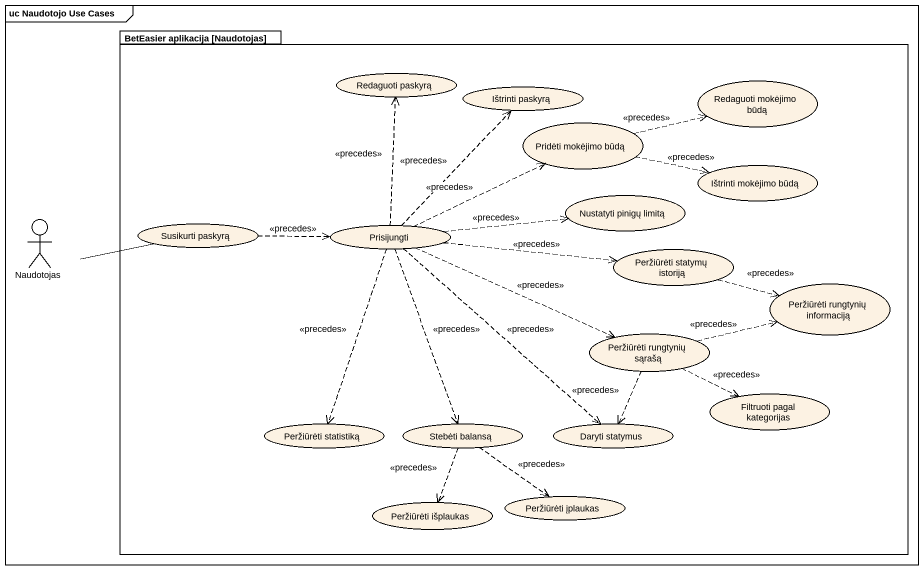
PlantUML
@startuml
mainframe uc Naudotojo Use Cases
package "BetEasier aplikacija [Naudotojas]" as BetEasier_aplikacija {
  usecase "Redaguoti paskyrą" as Redaguoti_paskyrą
  usecase "Redaguoti mokėjimo būdą" as Redaguoti_mokėjimo_būdą
  usecase "Ištrinti paskyrą" as Ištrinti_paskyrą
  usecase "Pridėti mokėjimo būdą" as Pridėti_mokėjimo_būdą
  usecase "Nustatyti pinigų limitą" as Nustatyti_pinigų_limitą
  usecase "Ištrinti mokėjimo būdą" as Ištrinti_mokėjimo_būdą
  usecase "Susikurti paskyrą" as Susikurti_paskyrą
  usecase Prisijungti
  usecase "Peržiūrėti statymų istoriją" as Peržiūrėti_statymų_istoriją
  usecase "Peržiūrėti rungtynių informaciją" as Peržiūrėti_rungtynių
  usecase "Peržiūrėti rungtynių sąrašą" as Peržiūrėti_rungtynių_sąrašą
  usecase "Filtruoti pagal kategorijas" as Filtruoti_pagal_kategorijas
  usecase "Peržiūrėti statistiką" as Peržiūrėti_statistiką
  usecase "Stebėti balansą" as Stebėti_balansą
  usecase "Daryti statymus" as Daryti_statymus
  usecase "Peržiūrėti išplaukas" as Peržiūrėti_išplaukas
  usecase "Peržiūrėti įplaukas" as Peržiūrėti_įplaukas
}
actor Naudotojas
Pridėti_mokėjimo_būdą .right.> Redaguoti_mokėjimo_būdą : <<precedes>>
Pridėti_mokėjimo_būdą .right.> Ištrinti_mokėjimo_būdą : <<precedes>>
Naudotojas -right- Susikurti_paskyrą
Susikurti_paskyrą .right.> Prisijungti : <<precedes>>
Prisijungti .up.> Redaguoti_paskyrą : <<precedes>>
Prisijungti .up.> Ištrinti_paskyrą : <<precedes>>
Prisijungti .right.> Pridėti_mokėjimo_būdą : <<precedes>>
Prisijungti .right.> Nustatyti_pinigų_limitą : <<precedes>>
Prisijungti .right.> Peržiūrėti_statymų_istoriją : <<precedes>>
Prisijungti .right.> Peržiūrėti_rungtynių_sąrašą : <<precedes>>
Prisijungti ..> Peržiūrėti_statistiką : <<precedes>>
Prisijungti ..> Stebėti_balansą : <<precedes>>
Prisijungti ..> Daryti_statymus : <<precedes>>
Peržiūrėti_statymų_istoriją .right.> Peržiūrėti_rungtynių : <<precedes>>
Peržiūrėti_rungtynių_sąrašą .right.> Peržiūrėti_rungtynių : <<precedes>>
Peržiūrėti_rungtynių_sąrašą .right.> Filtruoti_pagal_kategorijas : <<precedes>>
Peržiūrėti_rungtynių_sąrašą ..> Daryti_statymus : <<precedes>>
Stebėti_balansą ..> Peržiūrėti_išplaukas : <<precedes>>
Stebėti_balansą ..> Peržiūrėti_įplaukas : <<precedes>>
@enduml
